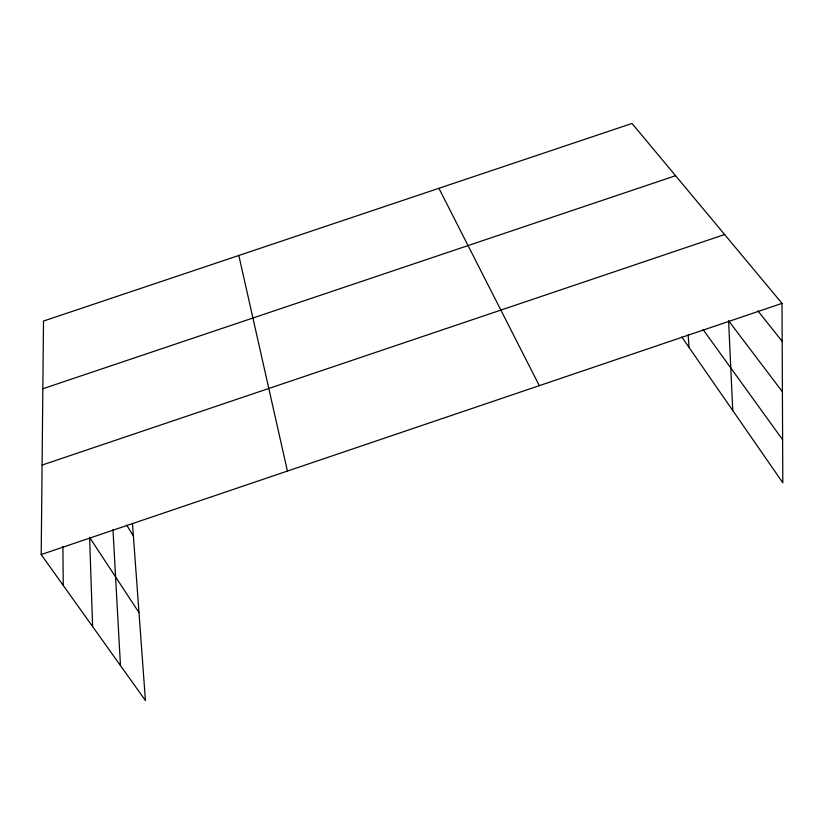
<?xml version="1.0" encoding="UTF-8"?>
<svg xmlns="http://www.w3.org/2000/svg" width="824" height="824" viewBox="0 0 824 824"><rect width="100%" height="100%" fill="white"/><g stroke="black" fill="none" stroke-linecap="round" stroke-linejoin="round"><path stroke-width="1.24" d="M132.458 523.261L145.426 700.534L41.2 554.552L43.507 321.051L632.018 123.466L782.017 303.366L782.8 482.771L681.819 336.995M41.2 554.552L782.017 303.366M42.838 388.753L675.577 175.708M42.086 465.066L724.615 234.521M757.853 310.854L782.182 341.301M782.409 391.781L728.591 320.763L732.742 410.496M703.026 329.497L782.615 439.738M138.998 612.592L89.61 537.413L92.607 626.549M126.711 525.156L133.395 536.012M438.914 188.305L539.298 385.663M238.826 255.471L287.422 471.06M688.102 334.812L689.101 347.491M112.97 529.564L120.459 665.555M62.892 546.477L63.263 585.452"/></g></svg>
